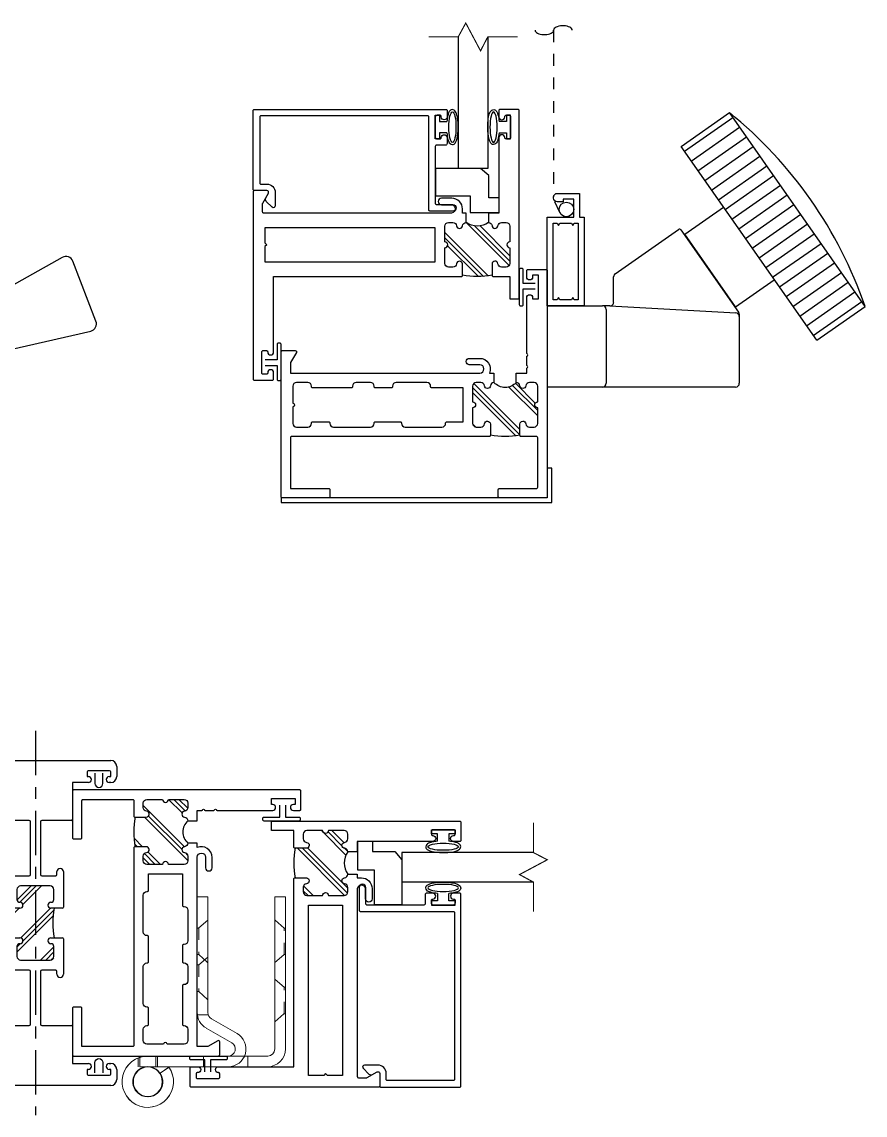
# Model space of a CAD drawing. Extents: x -7 to 55.9, y -20.4 to 38.1.
# Drawn here: x 7.41 to 14.54, y 8.75 to 17.99 of the extents above; entities that cross this region are included whole.
import ezdxf

# ---------------------------------------------------------------- set-up
doc = ezdxf.new("R2010")
doc.units = 0
doc.header["$LTSCALE"] = 0.25
doc.header["$MEASUREMENT"] = 0
doc.linetypes.add('CENTER2', pattern=[1.125, 0.75, -0.125, 0.125, -0.125])
doc.linetypes.add('HIDDEN', pattern=[0.375, 0.25, -0.125])
doc.layers.get('0').update_dxf_attribs({"linetype": 'CONTINUOUS'})
for name, color, linetype in [('CENTERLINE', 40, 'CENTER2'), ('FRAME', 1, 'CONTINUOUS'), ('GLASS', 7, 'CONTINUOUS'), ('MISC', 7, 'CONTINUOUS'), ('SCREEN', 92, 'CONTINUOUS'), ('VENT', 5, 'CONTINUOUS'), ('YK_GLASS_STOP', 5, 'CONTINUOUS')]:
    doc.layers.add(name, color=color, linetype=linetype)

# ---------------------------------------------------------------- blocks, each defined once
blk = doc.blocks.new('05P19-BLOCK-OG')
h = blk.add_hatch()
h.set_pattern_fill('PLAST', angle=45, style=0)
h.paths.add_polyline_path([(0.0065, 1.12, -1), (0.0065, 1.17), (0.0065, 1.302, 0.414214), (-0.0245, 1.333), (-0.0628, 1.333, 0.38311), (-0.0936, 1.3053, -0.947716), (-0.1435, 1.308), (-0.1435, 1.403, 0.081165), (-0.3935, 1.403), (-0.3935, 1.308, -0.947716), (-0.4434, 1.3053, 0.38311), (-0.4742, 1.333), (-0.5125, 1.333, 0.414214), (-0.5435, 1.302), (-0.5435, 1.17, -1), (-0.5435, 1.12), (-0.5435, 0.988, 0.414214), (-0.5125, 0.957), (-0.4742, 0.957, 0.38311), (-0.4434, 0.9847, -0.898027), (-0.3936, 0.9847, 0.009247), (-0.3935, 0.9835, 0.372543), (-0.3628, 0.957, -0.436275), (-0.1742, 0.957, 0.38311), (-0.1434, 0.9847, -0.898027), (-0.0936, 0.9847, 0.38311), (-0.0628, 0.957), (-0.0245, 0.957, 0.414214), (0.0065, 0.988)])
for points in [[(-0.3935, 0.9835, -0.009247), (-0.3936, 0.9847, 0.898027), (-0.4434, 0.9847, -0.38311), (-0.4742, 0.957), (-0.5125, 0.957, -0.414214), (-0.5435, 0.988), (-0.5435, 1.12, 1), (-0.5435, 1.17), (-0.5435, 1.302, -0.414214), (-0.5125, 1.333), (-0.4742, 1.333, -0.38311), (-0.4434, 1.3053, 0.947716), (-0.3935, 1.308), (-0.3935, 1.403, 0.414214), (-0.4035, 1.413), (-2.0735, 1.413, -0.414214), (-2.0835, 1.423), (-2.0835, 1.852), (-1.7605, 1.852, 0.414214), (-1.7505, 1.862), (-1.7505, 1.922, 0.414214), (-1.7605, 1.932), (-2.1535, 1.932, 0.414214), (-2.1635, 1.922), (-2.1635, 0.697, 0.414214), (-2.1535, 0.687), (-2.0425, 0.687, 0.57735), (-2.0338, 0.702), (-2.0835, 0.788), (-2.0835, 0.877), (-0.4829, 0.877, -1), (-0.4829, 0.806), (-0.5716, 0.806, 1), (-0.5716, 0.752), (-0.4835, 0.752, 0.536675), (-0.4006, 0.877), (-0.3628, 0.877), (-0.3628, 0.957, -0.38311), (-0.3936, 0.9847)], [(-0.1435, 0.9835, 0.009247), (-0.1434, 0.9847, -0.38311), (-0.1742, 0.957), (-0.1742, 0.877), (-0.0865, 0.877), (-0.0865, 0.8379, 0.317837), (-0.0832, 0.8332, -0.707107), (-0.0832, 0.8143, 0.317837), (-0.0865, 0.8096), (-0.0865, 0.7379, 0.317837), (-0.0832, 0.7332, -0.707107), (-0.0832, 0.7143, 0.317837), (-0.0865, 0.7096), (-0.0865, 0.239, 1), (-0.0365, 0.239), (-0.0365, 0.25), (0.0135, 0.25), (0.0135, 0.05), (-0.0365, 0.05), (-0.0365, 0.0641, 1), (-0.0865, 0.0641), (-0.0865, 0.01, 0.414214), (-0.0765, 0), (0.0765, 0, 0.414214), (0.0865, 0.01), (0.0865, 1.922, 0.414214), (0.0765, 1.932), (-0.3165, 1.932, 0.414214), (-0.3265, 1.922), (-0.3265, 1.862, 0.414214), (-0.3165, 1.852), (-0.0035, 1.852, -0.414214), (0.0065, 1.842), (0.0065, 1.423, -0.414214), (-0.0035, 1.413), (-0.1335, 1.413, 0.414214), (-0.1435, 1.403), (-0.1435, 1.308, 0.947716), (-0.0936, 1.3053, -0.38311), (-0.0628, 1.333), (-0.0245, 1.333, -0.414214), (0.0065, 1.302), (0.0065, 1.17, 1), (0.0065, 1.12), (0.0065, 0.988, -0.414214), (-0.0245, 0.957), (-0.0628, 0.957, -0.38311), (-0.0936, 0.9847, 0.898027), (-0.1434, 0.9847)]]:
    blk.add_lwpolyline(points, format="xyb")
blk.add_lwpolyline([(-1.3765, 0.988, -0.414214), (-1.4075, 0.957), (-1.5285, 0.957, -0.414214), (-1.5595, 0.988), (-1.5595, 0.992, 0.414214), (-1.5695, 1.002), (-1.8965, 1.002, 0.414214), (-1.9065, 0.992), (-1.9065, 0.988, -0.414214), (-1.9375, 0.957), (-2.0325, 0.957, -0.414214), (-2.0635, 0.988), (-2.0635, 1.132, 1), (-2.0635, 1.162), (-2.0635, 1.302, -0.414214), (-2.0325, 1.333), (-1.9375, 1.333, -0.414214), (-1.9065, 1.302), (-1.9065, 1.302), (-1.9065, 1.298, 0.414214), (-1.8965, 1.288), (-1.7605, 1.288, 0.414214), (-1.7505, 1.298), (-1.7505, 1.302), (-1.7505, 1.302, -0.414214), (-1.7195, 1.333), (-1.4075, 1.333, -0.414214), (-1.3765, 1.302), (-1.3765, 1.302), (-1.3765, 1.298, 0.414214), (-1.3665, 1.288), (-1.1555, 1.288, 0.414214), (-1.1455, 1.298), (-1.1455, 1.302), (-1.1455, 1.302, -0.414214), (-1.1145, 1.333), (-0.8025, 1.333, -0.414214), (-0.7715, 1.302), (-0.7715, 1.302), (-0.7715, 1.298, 0.414214), (-0.7615, 1.288), (-0.6235, 1.288), (-0.6235, 1.002), (-0.8885, 1.002, 0.414214), (-0.8985, 0.992), (-0.8985, 0.988, -0.414214), (-0.9295, 0.957), (-1.1895, 0.957, -0.414214), (-1.2205, 0.988), (-1.2205, 0.992, 0.414214), (-1.2305, 1.002), (-1.3665, 1.002, 0.414214), (-1.3765, 0.992)], format="xyb", close=True)
at = {"color": 7}
for centre, radius, start, end in [((-0.2685, 0.638), 0.7751, 80.71953, 99.28047), ((-0.2685, 0.8695), 0.1287, 42.85913, 137.14087)]:
    blk.add_arc(centre, radius, start, end, dxfattribs=at)
blk = doc.blocks.new('05P11-Z-BAR')
h = blk.add_hatch()
h.set_pattern_fill('PLAST', angle=45, style=0)
h.set_pattern_definition([(45, (-0.3846, -1e-07), (-0.176777, 0.176777), []), (45, (-0.4067, 0.0221), (-0.176777, 0.176777), []), (45, (-0.4288, 0.0442), (-0.176777, 0.176777), [])])
h.paths.add_polyline_path([(0.0065, 1.12, -0.414214), (-0.0185, 1.145, -0.414214), (0.0065, 1.17), (0.0065, 1.302, 0.414214), (-0.0245, 1.333), (-0.0628, 1.333, 0.38311), (-0.0936, 1.3053, -0.947716), (-0.1435, 1.308), (-0.1435, 1.403, 0.087329), (-0.3935, 1.403), (-0.3935, 1.308, -1), (-0.4435, 1.308, 0.352985), (-0.4733, 1.333), (-0.5125, 1.333, 0.414214), (-0.5435, 1.302), (-0.5435, 1.17, -0.414214), (-0.5185, 1.145, -0.414214), (-0.5435, 1.12), (-0.5435, 0.988, 0.414214), (-0.5125, 0.957), (-0.4742, 0.957, 0.38311), (-0.4434, 0.9847, -0.898027), (-0.3936, 0.9847, 0.38311), (-0.3628, 0.957, -0.325577), (-0.1745, 0.957, 0.363634), (-0.1435, 0.982, -0.947716), (-0.0936, 0.9847, 0.38311), (-0.0628, 0.957), (-0.0245, 0.957, 0.414214), (0.0065, 0.988)])
blk.add_line((-0.0865, 0.877), (-0.0865, 0.877))
for points in [[(-2.1635, 2.28, -0.414214), (-2.1535, 2.29), (-2.0005, 2.29, -0.414214), (-1.9905, 2.28), (-1.9905, 2.226, -1), (-2.0405, 2.226), (-2.0405, 2.23, 0.414214), (-2.0505, 2.24), (-2.0805, 2.24, 0.414214), (-2.0905, 2.23), (-2.0905, 2.05, 0.414214), (-2.0805, 2.04), (-2.0505, 2.04, 0.414214), (-2.0405, 2.05), (-2.0405, 2.051, -1), (-1.9905, 2.051), (-1.9905, 1.413), (-0.4035, 1.413, -0.414214), (-0.3935, 1.403), (-0.3935, 1.3065, -0.888834), (-0.4432, 1.306, 0.377258), (-0.4739, 1.333), (-0.5125, 1.333, 0.414214), (-0.5435, 1.302), (-0.5435, 1.17, -1), (-0.5435, 1.12), (-0.5435, 0.988, 0.414214), (-0.5125, 0.957), (-0.4742, 0.957, 0.383109), (-0.4434, 0.9847, -0.898027), (-0.3936, 0.9847, 0.38311), (-0.3628, 0.957), (-0.3628, 0.877), (-0.3935, 0.877), (-0.3935, 0.842, -0.414214), (-0.4835, 0.752), (-0.5715, 0.752, -1), (-0.5715, 0.806), (-0.486, 0.806, 0.859155), (-0.486, 0.877), (-2.0735, 0.877, 0.414214), (-2.0835, 0.867), (-2.0835, 0.797, 0.131652), (-2.0822, 0.792), (-2.0345, 0.7095, -0.577353), (-2.0475, 0.687), (-2.1535, 0.687, -0.414214), (-2.1635, 0.697), (-2.1635, 2.28)], [(-0.0245, 0.957, 0.414214), (0.0065, 0.988), (0.0065, 1.12, -1), (0.0065, 1.17), (0.0065, 1.302, 0.414214), (-0.0245, 1.333), (-0.0628, 1.333, 0.38311), (-0.0936, 1.3053, -0.947716), (-0.1435, 1.308), (-0.1435, 1.403, -0.414214), (-0.1335, 1.413), (0.0065, 1.413), (0.0065, 1.603), (0.0865, 1.603), (0.0865, 0.01, -0.414214), (0.0765, 0), (-0.0765, 0, -0.414214), (-0.0865, 0.01), (-0.0865, 0.064, -1), (-0.0365, 0.064), (-0.0365, 0.06, 0.414214), (-0.0265, 0.05), (0.0035, 0.05, 0.414214), (0.0135, 0.06), (0.0135, 0.24, 0.414214), (0.0035, 0.25), (-0.0265, 0.25, 0.414214), (-0.0365, 0.24), (-0.0365, 0.239, -1), (-0.0865, 0.239), (-0.0865, 0.877), (-0.1745, 0.877), (-0.1745, 0.957, 0.363634), (-0.1435, 0.982, -0.947716), (-0.0936, 0.9847, 0.38311), (-0.0628, 0.957), (-0.0245, 0.957)]]:
    blk.add_lwpolyline(points, format="xyb")
blk.add_lwpolyline([(-2.0635, 1.1605), (-2.0635, 1.288), (-0.6235, 1.288), (-0.6235, 1.002), (-2.0635, 1.002), (-2.0635, 1.1295), (-2.0485, 1.145)], close=True)
at = {"color": 7}
for centre, radius, start, end in [((-0.2685, 0.638), 0.7751, 80.71953, 99.28047), ((-0.2687, 0.8277), 0.1599, 53.93185, 126.06815)]:
    blk.add_arc(centre, radius, start, end, dxfattribs=at)
blk = doc.blocks.new('114-FLAT_SCREEN')
blk.add_line((0.1415, 0.603), (0.1415, 0.602))
at = {"linetype": 'HIDDEN'}
blk.add_line((0.1935, 0.481), (0.1442, 0.5896), dxfattribs=at)
blk.add_lwpolyline([(0.3985, 0.442), (0.3985, -0.307), (0.0865, -0.307), (0.0865, 0.442), (0.3115, 0.442), (0.3115, 0.593), (0.2215, 0.593), (0.2215, 0.572), (0.1715, 0.572, -0.414214), (0.1415, 0.602), (0.1415, 0.613, -0.414214), (0.1715, 0.643), (0.3615, 0.643), (0.3615, 0.442)], format="xyb", close=True)
blk.add_lwpolyline([(0.292, -0.257), (0.1934, -0.257), (0.1818, -0.237), (0.1703, -0.257), (0.1365, -0.257), (0.1365, 0.392), (0.1703, 0.392), (0.1818, 0.372), (0.1934, 0.392), (0.292, 0.392), (0.3035, 0.372), (0.315, 0.392), (0.3485, 0.392), (0.3485, -0.257), (0.315, -0.257), (0.3035, -0.237)], close=True)
blk.add_circle((0.2497, 0.5066), 0.0618)
blk = doc.blocks.new('05P05-.25in_GLASS_STOP')
for p, q in [((-0.5885, 0.25), (-0.6235, 0.25)), ((-0.6235, 0.25), (-0.6235, 0.05)), ((-0.5885, 0.1975), (-0.5885, 0.25)), ((-0.5259, 0.1975), (-0.5885, 0.1975)), ((-0.0841, 0.1975), (-0.0215, 0.1975)), ((-0.0215, 0.1975), (-0.0215, 0.25)), ((-0.0215, 0.25), (0.0135, 0.25)), ((0.0135, 0.25), (0.0135, 0.05)), ((-0.5885, 0.05), (-0.5885, 0.1025)), ((-0.5885, 0.1025), (-0.5258, 0.1025)), ((-0.0215, 0.1025), (-0.0842, 0.1025)), ((-0.0215, 0.05), (-0.0215, 0.1025)), ((-0.6235, 0.05), (-0.5885, 0.05)), ((0.0135, 0.05), (-0.0215, 0.05))]:
    blk.add_line(p, q)
blk.add_lwpolyline([(-2.0475, 0.632, 0.414214), (-1.9775, 0.702), (-1.9775, 0.817, 0.668179), (-2.0031, 0.8276), (-2.0527, 0.778, 0.339454), (-2.0567, 0.7479), (-2.0345, 0.7095, -0.57735), (-2.0475, 0.687), (-2.1535, 0.687, 0.414214), (-2.1635, 0.677), (-2.1635, 0.01, 0.414214), (-2.1535, 0), (-0.5335, 0, 0.414214), (-0.5235, 0.01), (-0.5235, 0.0641, 0.414214), (-0.5484, 0.089), (-0.5486, 0.089, 0.414214), (-0.5735, 0.0641), (-0.5735, 0.06, -0.414214), (-0.5835, 0.05), (-0.6085, 0.05, -0.414214), (-0.6235, 0.065), (-0.6235, 0.235, -0.414214), (-0.6085, 0.25), (-0.5835, 0.25, -0.414214), (-0.5735, 0.24), (-0.5735, 0.2389, 0.414214), (-0.5486, 0.214), (-0.5484, 0.214, 0.414214), (-0.5235, 0.2389), (-0.5235, 0.288, 0.414214), (-0.5385, 0.303), (-0.6135, 0.303, -0.414214), (-0.6235, 0.313), (-0.6235, 0.795, -0.414214), (-0.6135, 0.805), (-0.4744, 0.805, 0.414214), (-0.4475, 0.8319), (-0.4475, 0.8331, 0.414214), (-0.4744, 0.86), (-0.6685, 0.86, 0.414214), (-0.6785, 0.85), (-0.6785, 0.065, -0.414214), (-0.6885, 0.055), (-2.0985, 0.055, -0.414214), (-2.1085, 0.065), (-2.1085, 0.622, -0.414214), (-2.0985, 0.632)], format="xyb", close=True)
at = {"extrusion": (0, 0, -1)}
blk.add_ellipse((-0.4789, 0.15), major_axis=(0, 0.1291), ratio=0.232303, dxfattribs=at)
blk.add_ellipse((-0.1311, 0.15), major_axis=(0, 0.1291), ratio=0.232303)
for points in [[(-0.5259, 0.1975), (-0.5239, 0.2193), (-0.5207, 0.2391), (-0.5122, 0.2691), (-0.5082, 0.2801), (-0.4945, 0.2938), (-0.4874, 0.2981), (-0.4789, 0.2981), (-0.4682, 0.2981), (-0.4602, 0.2915), (-0.4506, 0.2793), (-0.4475, 0.2724), (-0.4373, 0.2438), (-0.4328, 0.2148), (-0.4282, 0.1362), (-0.4315, 0.0851), (-0.4442, 0.0344), (-0.4483, 0.0218), (-0.4644, 0.0048), (-0.4782, -0.0004), (-0.4994, 0.0081), (-0.5042, 0.0159), (-0.5123, 0.0318), (-0.5154, 0.0412), (-0.5216, 0.0665), (-0.5242, 0.0838), (-0.5258, 0.1025)], [(-0.0841, 0.1975), (-0.0861, 0.2193), (-0.0893, 0.2391), (-0.0978, 0.2691), (-0.1018, 0.2801), (-0.1155, 0.2938), (-0.1226, 0.2981), (-0.1311, 0.2981), (-0.1418, 0.2981), (-0.1498, 0.2915), (-0.1594, 0.2793), (-0.1625, 0.2724), (-0.1727, 0.2438), (-0.1772, 0.2148), (-0.1818, 0.1362), (-0.1785, 0.0851), (-0.1658, 0.0344), (-0.1617, 0.0218), (-0.1456, 0.0048), (-0.1318, -0.0004), (-0.1106, 0.0081), (-0.1058, 0.0159), (-0.0977, 0.0318), (-0.0946, 0.0412), (-0.0884, 0.0665), (-0.0858, 0.0838), (-0.0842, 0.1025)]]:
    blk.add_open_spline(points, degree=3, knots=[5.075676, 5.075676, 5.075676, 5.075676, 5.596595, 5.596595, 6.055763, 6.055763, 6.283185, 6.283185, 6.283185, 6.572914, 6.572914, 6.862642, 6.862642, 7.608886, 7.608886, 8.676451, 8.676451, 9.18434, 9.18434, 9.518242, 9.518242, 9.852144, 9.852144, 10.186046, 10.186046, 10.631436, 10.631436, 10.631436, 10.631436])
blk = doc.blocks.new('A$C00495213')
at = {"color": 7}
for p, q in [((0.5211, 1.5407), (0.0155, 1.2355)), ((0.3812, 0.9108), (1.0386, 0.7729)), ((1.1413, 0.8569), (1.1036, 0.7996)), ((3.967, 0.8645), (3.2823, 0.4811)), ((4.2516, 0.3256), (4.0558, 0.8325)), ((3.2627, 0.4573), (3.4065, 0.0851)), ((3.4427, 0.0659), (4.2073, 0.2422)), ((3.2691, 0.003), (3.3871, 0.0485))]:
    blk.add_line(p, q, dxfattribs=at)
blk.add_line((0.038, 1.1178), (0.0155, 1.1499))
blk.add_circle((0.3903, 1.3027), 0.0488, dxfattribs=at)
for centre, radius, start, end in [((0.5613, 1.4613), 0.089, 75.59996, 116.87551), ((-0.5266, -5.0508), 6.691, 55.65081, 80.4505), ((0.0668, 1.1926), 0.0668, 140.16351, 219.81113), ((0.4607, 1.4305), 0.5258, 216.49767, 261.30735), ((1.5656, -0.417), 1.3541, 87.77238, 106.59718), ((1.3976, -1.6871), 2.6324, 58.79691, 85.1915), ((1.1995, 0.8066), 0.0769, 105.59637, 139.15394), ((3.9975, 0.81), 0.0625, 21.11697, 119.24707), ((1.0514, 0.834), 0.0625, 258.14966, 326.61525), ((2.017, -0.5198), 1.3152, 24.20591, 55.53161), ((3.2336, 0.446), 0.0313, 21.11697, 61.11697), ((3.2976, 0.4539), 0.0313, 119.24707, 201.11697), ((4.1933, 0.3031), 0.0625, 282.98687, 21.11697), ((3.2532, 0.0442), 0.0442, 214.04124, 291.11697), ((3.3758, 0.0777), 0.0312, 291.11697, 21.11697), ((3.4356, 0.0963), 0.0312, 201.11697, 282.98687)]:
    blk.add_arc(centre, radius, start, end, dxfattribs=at)
blk = doc.blocks.new('A$C71B96795')
at = {"linetype": 'HIDDEN'}
blk.add_line((0.0033, 3.4948), (0.0087, 3.5337), dxfattribs=at)
at = {"color": 7, "linetype": 'HIDDEN'}
for p, q in [((0.645, 3.474), (0.0672, 3.5962)), ((0.1127, 3.1093), (0.4988, 2.5596)), ((0.6313, 2.5509), (0.5646, 2.5348)), ((1.9084, 0.8105), (1.7593, 0.4404)), ((2.701, 0.6272), (1.9389, 0.8146)), ((1.6028, 0.4742), (1.7201, 0.4269)), ((2.541, 0.0391), (2.744, 0.5431)), ((1.7726, 0.4016), (2.4517, 0.0084))]:
    blk.add_line(p, q, dxfattribs=at)
blk.add_circle((0.3869, 3.3894), 0.0488, dxfattribs=at)
for centre, radius, start, end in [((0.0754, 3.5299), 0.0668, 97.10205, 176.74967), ((0.5256, 3.4347), 0.5258, 173.43622, 218.24589), ((0.6202, 3.3885), 0.089, 32.53851, 73.81406), ((-4.621, -0.6265), 6.691, 12.58936, 37.38905), ((0.55, 2.5956), 0.0625, 215.08821, 283.5538), ((0.6394, 2.4744), 0.0769, 62.53492, 96.09249), ((0.0715, 1.3305), 1.3541, 44.71093, 63.53573), ((-0.9185, 0.5172), 2.6324, 15.73546, 42.13005), ((0.3311, 0.9471), 1.3152, 341.14446, 12.47015), ((1.9315, 0.7842), 0.0313, 76.18562, 158.05552), ((1.8794, 0.8222), 0.0313, 338.05552, 18.05552), ((2.686, 0.5665), 0.0625, 338.05552, 76.18562), ((1.6194, 0.5152), 0.0442, 170.97978, 248.05552), ((1.7318, 0.4559), 0.0312, 248.05552, 338.05552), ((1.7882, 0.4287), 0.0312, 158.05552, 239.92542), ((2.483, 0.0625), 0.0625, 239.92542, 338.05552)]:
    blk.add_arc(centre, radius, start, end, dxfattribs=at)
blk = doc.blocks.new('*U92')
at = {"color": 7}
for p, q in [((1.1799, 0.3864), (1.7127, -0.3692)), ((2.3059, 0.094), (2.2239, -0.0306)), ((2.2239, -0.0306), (1.7127, -0.3692))]:
    blk.add_line(p, q, dxfattribs=at)
for points in [[(0.5553, -0.9945), (1.6803, -0.9945, 0.414214), (1.7115, -0.9632), (1.7115, -0.3794, 0.154121), (1.7058, -0.3614), (1.218, 0.3341, 0.414214), (1.1963, 0.3379), (0.6623, -0.0366, 0.244485), (0.649, -0.0622), (0.649, -0.2774, -0.430564), (0.616, -0.3086)], [(0.5553, -0.307), (0.0865, -0.307), (0.0865, -0.9945), (0.5553, -0.9945, 0.414214), (0.5865, -0.9632), (0.5865, -0.3382, 0.414214), (0.5553, -0.307), (0.5865, -0.307), (0.616, -0.3086), (1.682, -0.3679, -0.39805), (1.7115, -0.3991)]]:
    blk.add_lwpolyline(points, format="xyb", dxfattribs=at)
blk.add_arc((2.3641, 0.0437), 0.0769, 105.62426, 139.18183, dxfattribs=at)
for name, p in [('A$C00495213', (1.1644, -0.7633)), ('A$C71B96795', (1.1677, -2.85))]:
    blk.add_blockref(name, p)
blk = doc.blocks.new('*U93')
for p, q in [((1.2186, 1.0391), (1.6282, 1.3259)), ((2.7753, -0.3124), (1.6282, 1.3259)), ((1.2473, 0.9982), (1.6568, 1.285)), ((1.3046, 0.9163), (1.7142, 1.2031)), ((1.362, 0.8344), (1.7716, 1.1211)), ((2.3657, -0.5992), (1.2186, 1.0391)), ((1.4193, 0.7524), (1.8289, 1.0392)), ((1.4767, 0.6705), (1.8863, 0.9573)), ((1.5341, 0.5886), (1.9436, 0.8754)), ((1.5914, 0.5067), (2.001, 0.7935)), ((1.6488, 0.4248), (2.0583, 0.7116)), ((1.7061, 0.3429), (2.1157, 0.6297)), ((1.2494, 0.2977), (1.5771, 0.5272)), ((1.7635, 0.261), (2.1731, 0.5477)), ((1.8208, 0.179), (2.2304, 0.4658)), ((1.8782, 0.0971), (2.2878, 0.3839)), ((0.6623, -0.0366), (1.1963, 0.3379)), ((1.218, 0.3341), (1.7058, -0.3614)), ((1.6796, -0.3166), (1.2494, 0.2977)), ((1.9356, 0.0152), (2.3451, 0.302)), ((1.9929, -0.0667), (2.4025, 0.2201)), ((2.0503, -0.1486), (2.4598, 0.1382)), ((2.1076, -0.2305), (2.5172, 0.0562)), ((0.649, -0.2774), (0.649, -0.0622)), ((1.6796, -0.3166), (2.0073, -0.0872)), ((2.165, -0.3125), (2.5746, -0.0257)), ((2.2223, -0.3944), (2.6319, -0.1076)), ((2.2797, -0.4763), (2.6893, -0.1895)), ((2.3371, -0.5582), (2.7466, -0.2714)), ((0.0865, -0.307), (0.5553, -0.307)), ((0.5865, -0.307), (0.5553, -0.307)), ((0.616, -0.3086), (0.5865, -0.307)), ((0.5865, -0.3382), (0.5865, -0.9632)), ((0.616, -0.3086), (1.682, -0.3679)), ((2.3657, -0.5992), (2.7753, -0.3124)), ((1.7115, -0.3794), (1.7115, -0.9632)), ((0.5553, -0.9945), (0.0865, -0.9945)), ((1.6803, -0.9945), (0.5553, -0.9945))]:
    blk.add_line(p, q)
for centre, radius, start, end in [((-0.6665, -1.5016), 3.6414, 19.06078, 50.93922), ((1.2052, 0.3251), 0.0156, 35.04625, 125.04625), ((0.6803, -0.0622), 0.0313, 125.04625, 180), ((0.5553, -0.3382), 0.0312, 0, 90), ((0.6178, -0.2774), 0.0313, 266.82017, 0), ((1.6803, -0.3991), 0.0312, 0, 86.82017), ((1.6803, -0.3794), 0.0312, 0, 35.04625), ((0.5553, -0.9632), 0.0312, 270, 0), ((1.6803, -0.9632), 0.0312, 270, 0)]:
    blk.add_arc(centre, radius, start, end)
blk = doc.blocks.new('05P94 I-MULL')
h = blk.add_hatch()
h.set_pattern_fill('PLAST', angle=45, style=0)
h.set_pattern_definition([(45, (-7.51987, -8.9998), (-0.1767767, 0.1767767), []), (45, (-7.54197, -8.9777), (-0.1767767, 0.1767767), []), (45, (-7.56406, -8.9556), (-0.1767767, 0.1767767), [])])
h.paths.add_polyline_path([(0.156, 1.4895, 0.414214), (0.146, 1.4995), (0.1309, 1.4995, -0.414214), (0.106, 1.5244), (0.106, 1.5246, -0.414214), (0.1309, 1.5495), (0.131, 1.5495, 0.414214), (0.156, 1.5745), (0.156, 1.6565, 0.414214), (0.125, 1.6875), (0, 1.6875), (-0.125, 1.6875, 0.414214), (-0.156, 1.6565), (-0.156, 1.5745, 0.414214), (-0.131, 1.5495), (-0.1309, 1.5495, -0.414214), (-0.106, 1.5246), (-0.106, 1.5244, -0.414214), (-0.1309, 1.4995), (-0.226, 1.4995, 0.081165), (-0.226, 1.2495), (-0.1309, 1.2495, -0.414214), (-0.106, 1.2246), (-0.106, 1.2244, -0.414214), (-0.1309, 1.1995), (-0.131, 1.1995, 0.414214), (-0.156, 1.1745), (-0.156, 1.0925, 0.414214), (-0.125, 1.0615), (0, 1.0615), (0.125, 1.0615, 0.414214), (0.156, 1.0925), (0.156, 1.1745, 0.414214), (0.131, 1.1995), (0.1309, 1.1995, -0.414214), (0.106, 1.2244), (0.106, 1.2246, -0.414214), (0.1309, 1.2495), (0.146, 1.2495, 0.414214), (0.156, 1.2595, -0.08889)])
for p, q in [((-0.687, 2.612), (-0.687, 2.699)), ((-0.637, 2.749), (0, 2.749)), ((0, 2.749), (0.637, 2.749)), ((0.687, 2.699), (0.687, 2.612)), ((-0.637, 2.652), (-0.637, 2.612)), ((-0.637, 2.612), (-0.6229, 2.612)), ((-0.447, 2.662), (-0.627, 2.662)), ((-0.4481, 2.612), (-0.437, 2.612)), ((-0.437, 2.612), (-0.437, 2.652)), ((0.437, 2.652), (0.437, 2.612)), ((0.437, 2.612), (0.4481, 2.612)), ((0.627, 2.662), (0.447, 2.662)), ((0.6229, 2.612), (0.637, 2.612)), ((0.637, 2.612), (0.637, 2.652)), ((-0.6229, 2.562), (-0.637, 2.562)), ((-0.598, 2.5871), (-0.598, 2.5869)), ((-0.473, 2.5869), (-0.473, 2.5871)), ((-0.313, 2.562), (-0.4481, 2.562)), ((-0.313, 2.251), (-0.313, 2.562)), ((0.4481, 2.562), (0.313, 2.562)), ((0.313, 2.562), (0.313, 2.251)), ((0.473, 2.5871), (0.473, 2.5869)), ((0.598, 2.5869), (0.598, 2.5871)), ((0.637, 2.562), (0.6229, 2.562)), ((-0.053, 2.241), (-0.303, 2.241)), ((-0.043, 1.7835), (-0.043, 2.231)), ((0.043, 2.231), (0.043, 1.7835)), ((0.303, 2.241), (0.053, 2.241)), ((-0.236, 1.5095), (-0.236, 1.8085)), ((-0.209, 1.8355), (-0.209, 1.8355)), ((-0.182, 1.8085), (-0.182, 1.7835)), ((-0.172, 1.7735), (-0.053, 1.7735)), ((0.053, 1.7735), (0.172, 1.7735)), ((0.182, 1.7835), (0.182, 1.8085)), ((0.209, 1.8355), (0.209, 1.8355)), ((0.236, 1.8085), (0.236, 1.5095)), ((0, 1.6875), (-0.125, 1.6875)), ((0.125, 1.6875), (0, 1.6875)), ((-0.156, 1.6565), (-0.156, 1.5745)), ((0.156, 1.5745), (0.156, 1.6565)), ((-0.236, 1.4995), (-0.236, 1.5095)), ((-0.146, 1.4995), (-0.236, 1.4995)), ((-0.1309, 1.4995), (-0.146, 1.4995)), ((-0.131, 1.5495), (-0.1309, 1.5495)), ((-0.106, 1.5246), (-0.106, 1.5244)), ((0.106, 1.5244), (0.106, 1.5246)), ((0.1309, 1.5495), (0.131, 1.5495)), ((0.226, 1.4995), (0.1309, 1.4995)), ((-0.236, 0.9405), (-0.236, 1.2495)), ((-0.236, 1.2495), (-0.1309, 1.2495)), ((-0.106, 1.2246), (-0.106, 1.2244)), ((0.106, 1.2244), (0.106, 1.2246)), ((0.1309, 1.2495), (0.226, 1.2495)), ((0.236, 1.2395), (0.236, 0.9405)), ((-0.156, 1.1745), (-0.156, 1.0925)), ((-0.1309, 1.1995), (-0.131, 1.1995)), ((0.131, 1.1995), (0.1309, 1.1995)), ((0.156, 1.0925), (0.156, 1.1745)), ((-0.125, 1.0615), (0, 1.0615)), ((0, 1.0615), (0.125, 1.0615)), ((-0.182, 0.9655), (-0.182, 0.9405)), ((-0.053, 0.9755), (-0.172, 0.9755)), ((-0.043, 0.518), (-0.043, 0.9655)), ((0.043, 0.9655), (0.043, 0.518)), ((0.172, 0.9755), (0.053, 0.9755)), ((0.182, 0.9405), (0.182, 0.9655)), ((-0.209, 0.9135), (-0.209, 0.9135)), ((-0.209, 0.9135), (-0.209, 0.9135)), ((0.209, 0.9135), (0.209, 0.9135)), ((-0.313, 0.187), (-0.313, 0.498)), ((-0.303, 0.508), (-0.053, 0.508)), ((0.053, 0.508), (0.303, 0.508)), ((0.313, 0.498), (0.313, 0.187)), ((-0.637, 0.187), (-0.6229, 0.187)), ((-0.4481, 0.187), (-0.313, 0.187)), ((0.313, 0.187), (0.4481, 0.187)), ((0.6229, 0.187), (0.637, 0.187)), ((-0.687, 0.05), (-0.687, 0.137)), ((-0.6229, 0.137), (-0.637, 0.137)), ((-0.637, 0.137), (-0.637, 0.097)), ((-0.598, 0.1621), (-0.598, 0.1619)), ((-0.473, 0.1619), (-0.473, 0.1621)), ((-0.437, 0.137), (-0.4481, 0.137)), ((-0.437, 0.097), (-0.437, 0.137)), ((0.4481, 0.137), (0.437, 0.137)), ((0.437, 0.137), (0.437, 0.097)), ((0.473, 0.1621), (0.473, 0.1619)), ((0.598, 0.1619), (0.598, 0.1621)), ((0.637, 0.137), (0.6229, 0.137)), ((0.637, 0.097), (0.637, 0.137)), ((0.687, 0.137), (0.687, 0.05)), ((0, 0), (-0.637, 0)), ((-0.627, 0.087), (-0.447, 0.087)), ((0.637, 0), (0, 0)), ((0.447, 0.087), (0.627, 0.087))]:
    blk.add_line(p, q)
for centre, radius, start, end in [((-0.637, 2.699), 0.05, 90, 180), ((0.637, 2.699), 0.05, 360, 90), ((-0.637, 2.612), 0.05, 180, 270), ((-0.627, 2.652), 0.01, 90, 180), ((-0.6229, 2.5871), 0.0249, 0, 90), ((-0.4481, 2.5871), 0.0249, 90, 180), ((-0.447, 2.652), 0.01, 0, 90), ((0.447, 2.652), 0.01, 90, 180), ((0.4481, 2.5871), 0.0249, 360, 90), ((0.6229, 2.5871), 0.0249, 90, 180), ((0.627, 2.652), 0.01, 0, 90), ((0.637, 2.612), 0.05, 270, 0), ((-0.6229, 2.5869), 0.0249, 270, 360), ((-0.4481, 2.5869), 0.0249, 180, 270), ((0.4481, 2.5869), 0.0249, 270, 0), ((0.6229, 2.5869), 0.0249, 180, 270), ((-0.303, 2.251), 0.01, 180, 270), ((-0.053, 2.231), 0.01, 0, 90), ((0.053, 2.231), 0.01, 90, 180), ((0.303, 2.251), 0.01, 270, 360), ((-0.209, 1.8085), 0.027, 90, 180), ((-0.209, 1.8085), 0.027, 360, 90), ((-0.172, 1.7835), 0.01, 180, 270), ((-0.053, 1.7835), 0.01, 270, 0), ((0.053, 1.7835), 0.01, 180, 270), ((0.172, 1.7835), 0.01, 270, 360), ((0.209, 1.8085), 0.027, 90, 180), ((0.209, 1.8085), 0.027, 360, 90), ((-0.125, 1.6565), 0.031, 90, 180), ((0.125, 1.6565), 0.031, 0, 90), ((-0.131, 1.5745), 0.025, 180, 270), ((0.131, 1.5745), 0.025, 270, 0), ((-0.1309, 1.5246), 0.0249, 360, 90), ((-0.1309, 1.5244), 0.0249, 270, 0), ((0.1309, 1.5246), 0.0249, 90, 180), ((0.1309, 1.5244), 0.0249, 180, 270), ((0.226, 1.5095), 0.01, 270, 360), ((-0.1309, 1.2246), 0.0249, 0, 90), ((-0.1309, 1.2244), 0.0249, 270, 360), ((0.1309, 1.2246), 0.0249, 90, 180), ((0.1309, 1.2244), 0.0249, 180, 270), ((0.226, 1.2395), 0.01, 0, 90), ((-0.131, 1.1745), 0.025, 90, 180), ((0.131, 1.1745), 0.025, 0, 90), ((-0.125, 1.0925), 0.031, 180, 270), ((0.125, 1.0925), 0.031, 270, 360), ((-0.209, 0.9405), 0.027, 180, 270), ((-0.209, 0.9405), 0.027, 270, 0), ((-0.172, 0.9655), 0.01, 90, 180), ((-0.053, 0.9655), 0.01, 360, 90), ((0.053, 0.9655), 0.01, 90, 180), ((0.172, 0.9655), 0.01, 360, 90), ((0.209, 0.9405), 0.027, 180, 270), ((0.209, 0.9405), 0.027, 270, 0), ((-0.303, 0.498), 0.01, 90, 180), ((-0.053, 0.518), 0.01, 270, 360), ((0.053, 0.518), 0.01, 180, 270), ((0.303, 0.498), 0.01, 0, 90), ((-0.637, 0.137), 0.05, 90, 180), ((-0.6229, 0.1621), 0.0249, 0, 90), ((-0.4481, 0.1621), 0.0249, 90, 180), ((0.4481, 0.1621), 0.0249, 0, 90), ((0.6229, 0.1621), 0.0249, 90, 180), ((0.637, 0.137), 0.05, 360, 90), ((-0.627, 0.097), 0.01, 180, 270), ((-0.6229, 0.1619), 0.0249, 270, 0), ((-0.4481, 0.1619), 0.0249, 180, 270), ((-0.447, 0.097), 0.01, 270, 360), ((0.447, 0.097), 0.01, 180, 270), ((0.4481, 0.1619), 0.0249, 270, 360), ((0.6229, 0.1619), 0.0249, 180, 270), ((0.627, 0.097), 0.01, 270, 0), ((-0.637, 0.05), 0.05, 180, 270), ((0.637, 0.05), 0.05, 270, 0)]:
    blk.add_arc(centre, radius, start, end)
at = {"color": 7}
for centre, radius, start, end in [((0.539, 1.3745), 0.7751, 170.71953, 189.28047), ((0.7978, 1.3745), 0.652, 168.94662, 191.05338)]:
    blk.add_arc(centre, radius, start, end, dxfattribs=at)
blk = doc.blocks.new('250-I-MULLIONS')
blk.add_blockref('05P94 I-MULL', (0, 0))
blk = doc.blocks.new('189-001_250-T')
at = {"color": 7, "linetype": 'Continuous', "lineweight": 15}
for p, q in [((-0.5322, 0.538), (-0.4069, 0.755)), ((-0.329, 0.71), (-0.4542, 0.493)), ((-0.217, 0), (-0.217, 0.68)), ((-0.127, 0.68), (-0.127, 0)), ((-1.562, 0.418), (-1.562, 0.508)), ((-1.562, 0.508), (-0.5842, 0.508)), ((-0.5842, 0.418), (-1.562, 0.418)), ((-0.0714, 0.105), (-0.1217, 0.1796))]:
    blk.add_line(p, q, dxfattribs=at)
at = {"color": 7, "linetype": 'HIDDEN', "lineweight": 0}
for p, q in [((-1.3669, 0.508), (-1.2995, 0.4304)), ((-1.0746, 0.4304), (-1.0071, 0.508)), ((-1.0545, 0.508), (-0.987, 0.4304)), ((-0.7621, 0.4304), (-0.6946, 0.508)), ((-0.5655, 0.4192), (-0.5655, 0.511)), ((-1.2995, 0.4304), (-1.0746, 0.4304)), ((-1.2995, 0.4304), (-1.2995, 0.418)), ((-1.0746, 0.418), (-1.0746, 0.4304)), ((-0.987, 0.4304), (-0.7621, 0.4304)), ((-0.987, 0.4304), (-0.987, 0.418)), ((-0.7621, 0.418), (-0.7621, 0.4304))]:
    blk.add_line(p, q, dxfattribs=at)
at = {"color": 7, "linetype": 'Continuous', "lineweight": 15}
for centre, radius, start, end in [((-0.277, 0.68), 0.15, 360, 150), ((-0.277, 0.68), 0.06, 360, 150), ((-0.5842, 0.568), 0.06, 270, 330), ((-0.5842, 0.568), 0.15, 270, 330), ((0, 0), 0.217, 180, 124.12003), ((0, 0), 0.127, 180, 124.20509)]:
    blk.add_arc(centre, radius, start, end, dxfattribs=at)
blk = doc.blocks.new('189-002')
at = {"color": 7, "linetype": 'Continuous', "lineweight": 15}
for p, q in [((-1.074, 1.562), (-1.164, 1.562)), ((-1.164, 1.562), (-1.164, 0.277)), ((-1.074, 0.277), (-1.074, 1.562)), ((-0.8455, 0.217), (-1.014, 0.217)), ((-0.8455, 0.127), (-0.8455, 0.217)), ((-0.6777, 0.217), (-0.8455, 0.217)), ((-0.6777, 0.217), (-0.4705, 0.217)), ((-0.4705, 0.217), (-0.4705, 0.127)), ((-0.4705, 0.217), (0, 0.217)), ((-1.014, 0.127), (-0.8455, 0.127)), ((-0.8455, 0.127), (-0.6777, 0.127)), ((-0.6777, 0.127), (-0.4705, 0.127)), ((0, 0.127), (-0.4705, 0.127)), ((-0.1787, 0.1231), (-0.105, 0.0714))]:
    blk.add_line(p, q, dxfattribs=at)
at = {"color": 7, "linetype": 'HIDDEN', "lineweight": 0}
for p, q in [((-1.164, 1.2995), (-1.1516, 1.2995)), ((-1.1516, 1.2995), (-1.074, 1.3669)), ((-1.1516, 1.0746), (-1.1516, 1.2995)), ((-1.1516, 1.0746), (-1.164, 1.0746)), ((-1.074, 1.0071), (-1.1516, 1.0746)), ((-1.1516, 0.7995), (-1.074, 0.8669)), ((-1.164, 0.7995), (-1.1516, 0.7995)), ((-1.1516, 0.5745), (-1.1516, 0.7995)), ((-1.1516, 0.5745), (-1.164, 0.5745)), ((-1.074, 0.507), (-1.1516, 0.5745)), ((-0.082, 0.217), (-0.082, 0.127)), ((-0.068, 0.127), (-0.068, 0.217)), ((0.068, 0.2062), (0.068, 0.127)), ((0.082, 0.2009), (0.082, 0.127)), ((0, 0.127), (0.068, 0.127))]:
    blk.add_line(p, q, dxfattribs=at)
at = {"color": 7, "linetype": 'Continuous', "lineweight": 15}
for centre, radius, start, end in [((-1.014, 0.277), 0.15, 180, 270), ((-1.014, 0.277), 0.06, 180, 270), ((0, 0), 0.217, 145.44977, 90), ((0, 0), 0.127, 145.76852, 90)]:
    blk.add_arc(centre, radius, start, end, dxfattribs=at)
blk = doc.blocks.new('183-003')
blk.add_circle((0, 0), 0.125)
blk = doc.blocks.new('250-T_SS_Butt_Hinge')
for name in ['189-002', '183-003']:
    blk.add_blockref(name, (0, 0))
at = {"xscale": -1, "rotation": 90}
blk.add_blockref('189-001_250-T', (0, 0), dxfattribs=at)

msp = doc.modelspace()

# ---------------------------------------------------------------- linework, layer by layer
at = {"layer": 'CENTERLINE', "ltscale": 2}
msp.add_line((7.5199, 11.9988), (7.5199, 8.7498), dxfattribs=at)
at = {"layer": 'GLASS', "color": 7, "linetype": 'Continuous'}
for p, q in [((11.0943, 17.8658), (11.0943, 16.7534)), ((11.3443, 17.8658), (11.3443, 16.7534)), ((11.7302, 10.9698), (10.6179, 10.9698)), ((11.7302, 10.7198), (10.6179, 10.7198))]:
    msp.add_line(p, q, dxfattribs=at)
at = {"layer": 'MISC'}
for p, q in [((11.3443, 16.7534), (11.0958, 16.7534)), ((10.6179, 10.9698), (10.6179, 10.7213))]:
    msp.add_line(p, q, dxfattribs=at)
at = {"layer": 'MISC', "const_width": 0.0094}
for points in [[(10.8458, 17.8658), (11.0943, 17.8658), (11.1583, 17.9833), (11.2833, 17.7483), (11.3443, 17.8658), (11.5958, 17.8658)], [(11.7302, 10.4713), (11.7302, 10.7198), (11.6128, 10.7838), (11.8477, 10.9088), (11.7302, 10.9698), (11.7302, 11.2214)]]:
    msp.add_lwpolyline(points, dxfattribs=at)
at = {"layer": 'MISC', "linetype": 'Continuous'}
for points in [[(11.4378, 16.5055), (11.4378, 16.5055), (11.3524, 16.5055), (11.3524, 16.6942), (11.2839, 16.7534), (10.9018, 16.7534), (10.9018, 16.522), (11.1955, 16.522), (11.1955, 16.3805), (11.4378, 16.3805)], [(10.37, 11.0633), (10.37, 11.0633), (10.37, 10.978), (10.5587, 10.978), (10.6179, 10.9095), (10.6179, 10.5273), (10.3864, 10.5273), (10.3864, 10.8211), (10.245, 10.8211), (10.245, 11.0633)]]:
    msp.add_lwpolyline(points, dxfattribs=at)
for points in [[(11.7454, 15.7824), (11.6435, 15.7824), (11.6435, 15.8985, 0.414214), (11.6335, 15.9085), (11.6208, 15.9085, 0.414214), (11.6108, 15.8985), (11.6108, 15.6025, 0.414214), (11.6208, 15.5925)], [(11.6208, 15.5925), (11.6335, 15.5925, 0.414214), (11.6435, 15.6025), (11.6435, 15.7354), (11.7454, 15.7354)], [(9.5863, 15.2773), (9.5735, 15.2773, 0.414214), (9.5635, 15.2673), (9.5635, 15.1344), (9.4616, 15.1344)], [(9.4616, 15.0874), (9.5635, 15.0874), (9.5635, 14.9714, 0.414214), (9.5735, 14.9614), (9.5863, 14.9614, 0.414214), (9.5963, 14.9714), (9.5963, 15.2673, 0.414214), (9.5863, 15.2773)], [(9.6329, 11.371), (9.6329, 11.2691), (9.7489, 11.2691, -0.414214), (9.7589, 11.2591), (9.7589, 11.2463, -0.414214), (9.7489, 11.2363), (9.453, 11.2363, -0.414214), (9.443, 11.2463)], [(9.443, 11.2463), (9.443, 11.2591, -0.414214), (9.453, 11.2691), (9.5859, 11.2691), (9.5859, 11.371)], [(8.9519, 9.1147), (8.9519, 9.2166), (8.8358, 9.2166, -0.414214), (8.8258, 9.2266), (8.8258, 9.2393, -0.414214), (8.8358, 9.2493), (9.1318, 9.2493, -0.414214), (9.1418, 9.2393), (9.1418, 9.2266, -0.414214), (9.1318, 9.2166), (8.9989, 9.2166), (8.9989, 9.1147)]]:
    msp.add_lwpolyline(points, format="xyb", dxfattribs=at)
at = {"layer": 'MISC'}
msp.add_lwpolyline([(9.5963, 13.9684), (9.5963, 13.9284), (11.8863, 13.9284), (11.8863, 14.2184), (11.8463, 14.2184), (11.8463, 13.9684)], close=True, dxfattribs=at)
for points in [[(8.0231, 11.6399), (8.0231, 11.5548, 1), (8.0907, 11.5548), (8.0907, 11.6399)], [(8.0231, 9.1088), (8.0231, 9.1938, -1), (8.0907, 9.1938), (8.0907, 9.1088)]]:
    msp.add_lwpolyline(points, format="xyb", dxfattribs=at)
at = {"layer": 'SCREEN', "linetype": 'HIDDEN'}
msp.add_line((11.9013, 17.9228), (11.9013, 16.5134), dxfattribs=at)
at = {"layer": 'SCREEN', "flags": 128}
for points in [[(12.058, 17.9228), (12.0566, 17.9296), (12.0527, 17.9362), (12.0462, 17.9424), (12.0375, 17.9479), (12.0268, 17.9525), (12.0145, 17.9561), (12.0011, 17.9586), (11.9869, 17.9599), (11.9724, 17.9599), (11.9582, 17.9586), (11.9447, 17.9561), (11.9324, 17.9525), (11.9217, 17.9479), (11.913, 17.9424), (11.9066, 17.9362), (11.9026, 17.9296), (11.9013, 17.9228)], [(11.7446, 17.9228), (11.7459, 17.9159), (11.7498, 17.9093), (11.7563, 17.9032), (11.765, 17.8977), (11.7757, 17.8931), (11.788, 17.8895), (11.8015, 17.887), (11.8157, 17.8857), (11.8301, 17.8857), (11.8444, 17.887), (11.8578, 17.8895), (11.8701, 17.8931), (11.8808, 17.8977), (11.8895, 17.9032), (11.896, 17.9093), (11.8999, 17.9159), (11.9013, 17.9228)]]:
    msp.add_lwpolyline(points, dxfattribs=at)

# ---------------------------------------------------------------- block references
for name, p in [('*U93', (11.7598, 15.9004)), ('*U92', (2.6155, 15.9004))]:
    msp.add_blockref(name, p)
at = {"xscale": -1}
msp.add_blockref('250-T_SS_Butt_Hinge', (8.4699, 9.0323), dxfattribs=at)
at = {"layer": 'FRAME', "xscale": -1, "rotation": 180}
msp.add_blockref('05P19-BLOCK-OG', (11.7598, 15.9004), dxfattribs=at)
at = {"layer": 'FRAME'}
msp.add_blockref('250-I-MULLIONS', (7.5199, 8.9998), dxfattribs=at)
at = {"layer": 'FRAME', "rotation": 90}
msp.add_blockref('05P19-BLOCK-OG', (9.7649, 11.4128), dxfattribs=at)
at = {"layer": 'SCREEN'}
msp.add_blockref('114-FLAT_SCREEN', (11.7598, 15.9004), dxfattribs=at)
at = {"layer": 'VENT', "xscale": -1, "rotation": 180}
msp.add_blockref('05P11-Z-BAR', (11.5243, 17.2534), dxfattribs=at)
at = {"layer": 'VENT', "rotation": 90}
msp.add_blockref('05P11-Z-BAR', (11.1179, 11.1498), dxfattribs=at)
at = {"layer": 'YK_GLASS_STOP', "xscale": -1, "rotation": 180}
msp.add_blockref('05P05-.25in_GLASS_STOP', (11.5243, 17.2534), dxfattribs=at)
at = {"layer": 'YK_GLASS_STOP', "rotation": 90}
msp.add_blockref('05P05-.25in_GLASS_STOP', (11.1179, 11.1498), dxfattribs=at)

doc.saveas('drawing.dxf')
